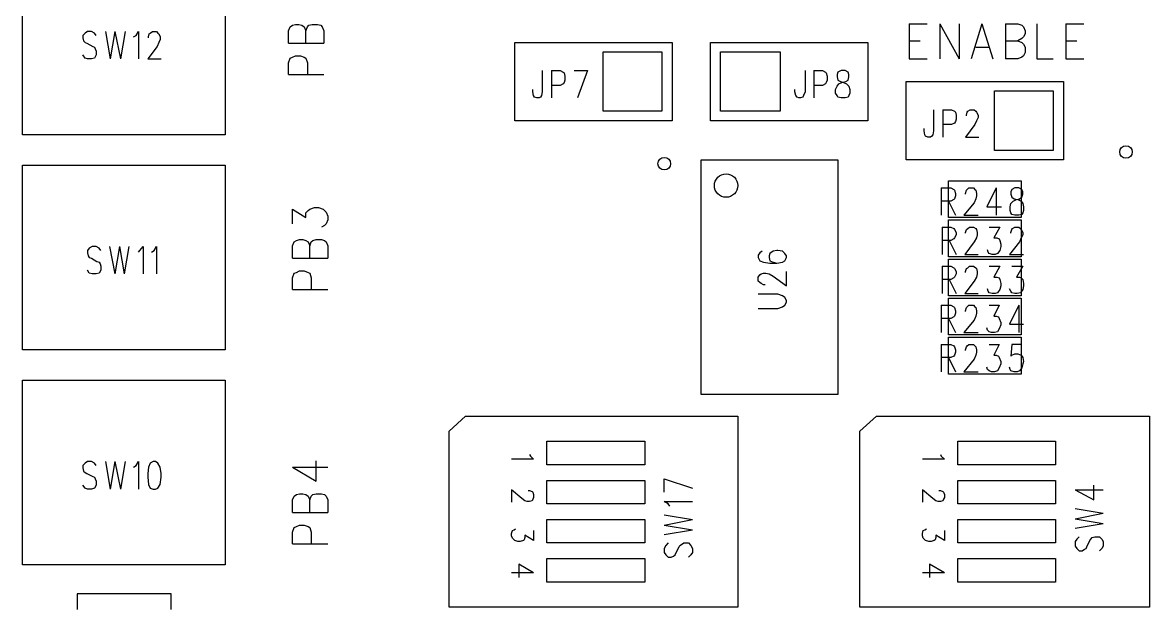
# Model space of a CAD drawing. Extents: x 11.9 to 28.1, y 10.8 to 21.2.
# Drawn here: x 19.993 to 21.433, y 18.391 to 19.142 of the extents above; entities that cross this region are included whole.
import ezdxf

# ---------------------------------------------------------------- set-up
doc = ezdxf.new("R2010")
doc.units = 0
doc.header["$MEASUREMENT"] = 0
doc.layers.add('LAYNR1', color=2, linetype='Continuous')

msp = doc.modelspace()

# ---------------------------------------------------------------- linework, layer by layer
at = {"layer": 'LAYNR1', "color": 7}
for points in [[(19.993, 18.998), (19.993, 19.234)], [(20.252, 19.234), (20.252, 18.998)], [(20.335, 19.136), (20.338, 19.138)], [(20.338, 19.138), (20.342, 19.139)], [(20.342, 19.139), (20.346, 19.139)], [(20.346, 19.139), (20.35, 19.138)], [(20.35, 19.138), (20.353, 19.136)], [(20.357, 19.136), (20.359, 19.138)], [(20.359, 19.138), (20.363, 19.139)], [(20.363, 19.139), (20.37, 19.139)], [(20.37, 19.139), (20.374, 19.138)], [(20.374, 19.138), (20.376, 19.136)], [(21.126, 19.14), (21.126, 19.095)], [(21.126, 19.14), (21.149, 19.14)], [(21.165, 19.14), (21.165, 19.095)], [(21.165, 19.14), (21.19, 19.095)], [(21.19, 19.14), (21.19, 19.095)], [(21.219, 19.14), (21.205, 19.095)], [(21.219, 19.14), (21.233, 19.095)], [(21.249, 19.14), (21.249, 19.095)], [(21.249, 19.14), (21.265, 19.14), (21.27, 19.138), (21.272, 19.136), (21.274, 19.131), (21.274, 19.127), (21.272, 19.123), (21.27, 19.121), (21.265, 19.118)], [(21.289, 19.14), (21.289, 19.095)], [(21.326, 19.14), (21.326, 19.095)], [(21.326, 19.14), (21.349, 19.14)], [(20.087, 19.125), (20.085, 19.128), (20.081, 19.13), (20.076, 19.13), (20.073, 19.128), (20.07, 19.125), (20.07, 19.122), (20.071, 19.118), (20.073, 19.116), (20.075, 19.115), (20.083, 19.111), (20.085, 19.11), (20.086, 19.108), (20.087, 19.105), (20.087, 19.1), (20.085, 19.096), (20.081, 19.095), (20.076, 19.095), (20.073, 19.096), (20.07, 19.1)], [(20.099, 19.13), (20.105, 19.095)], [(20.111, 19.13), (20.105, 19.095)], [(20.111, 19.13), (20.118, 19.095)], [(20.124, 19.13), (20.118, 19.095)], [(20.135, 19.123), (20.138, 19.125), (20.141, 19.13), (20.141, 19.095)], [(20.154, 19.122), (20.154, 19.123), (20.155, 19.127), (20.156, 19.128), (20.159, 19.13), (20.164, 19.13), (20.166, 19.128), (20.167, 19.127), (20.169, 19.123), (20.169, 19.12), (20.167, 19.116), (20.165, 19.111), (20.153, 19.095), (20.17, 19.095)], [(20.333, 19.131), (20.335, 19.136)], [(20.333, 19.115), (20.333, 19.131)], [(20.353, 19.136), (20.355, 19.131)], [(20.355, 19.131), (20.357, 19.136)], [(20.355, 19.115), (20.355, 19.131)], [(20.376, 19.136), (20.378, 19.131)], [(20.378, 19.131), (20.378, 19.115)], [(20.333, 19.115), (20.378, 19.115)], [(20.622, 19.016), (20.622, 19.116)], [(20.622, 19.116), (20.823, 19.116)], [(20.823, 19.116), (20.823, 19.016)], [(20.872, 19.116), (21.073, 19.116)], [(20.872, 19.016), (20.872, 19.116)], [(21.073, 19.116), (21.073, 19.016)], [(21.126, 19.118), (21.14, 19.118)], [(21.211, 19.11), (21.228, 19.11)], [(21.249, 19.118), (21.265, 19.118), (21.27, 19.116), (21.272, 19.114), (21.274, 19.11), (21.274, 19.103), (21.272, 19.099), (21.27, 19.097), (21.265, 19.095)], [(21.326, 19.118), (21.34, 19.118)], [(20.333, 19.09), (20.335, 19.096)], [(20.335, 19.096), (20.338, 19.097)], [(20.338, 19.097), (20.342, 19.099)], [(20.342, 19.099), (20.348, 19.099)], [(20.348, 19.099), (20.353, 19.097)], [(20.353, 19.097), (20.355, 19.096)], [(20.355, 19.096), (20.357, 19.09)], [(20.735, 19.028), (20.735, 19.104)], [(20.735, 19.104), (20.81, 19.104)], [(20.81, 19.104), (20.81, 19.028)], [(20.885, 19.104), (20.961, 19.104)], [(20.885, 19.028), (20.885, 19.104)], [(20.961, 19.104), (20.961, 19.028)], [(21.126, 19.095), (21.149, 19.095)], [(21.265, 19.095), (21.249, 19.095)], [(21.289, 19.095), (21.31, 19.095)], [(21.326, 19.095), (21.349, 19.095)], [(20.333, 19.075), (20.333, 19.09)], [(20.357, 19.09), (20.357, 19.075)], [(20.333, 19.075), (20.378, 19.075)], [(20.657, 19.08), (20.657, 19.053), (20.656, 19.048), (20.655, 19.046), (20.653, 19.045), (20.65, 19.045), (20.647, 19.046), (20.646, 19.048), (20.645, 19.053), (20.645, 19.056)], [(20.669, 19.08), (20.669, 19.045)], [(20.669, 19.08), (20.68, 19.08), (20.684, 19.078), (20.685, 19.077), (20.686, 19.073), (20.686, 19.068), (20.685, 19.065), (20.684, 19.063), (20.68, 19.061), (20.669, 19.061)], [(20.698, 19.08), (20.715, 19.08)], [(20.715, 19.08), (20.702, 19.045)], [(20.993, 19.08), (20.993, 19.053), (20.991, 19.048), (20.99, 19.046), (20.987, 19.045), (20.985, 19.045), (20.983, 19.046), (20.981, 19.048), (20.98, 19.053), (20.98, 19.056)], [(21.004, 19.08), (21.004, 19.045)], [(21.004, 19.08), (21.015, 19.08), (21.019, 19.078), (21.02, 19.077), (21.021, 19.073), (21.021, 19.068), (21.02, 19.065), (21.019, 19.063), (21.015, 19.061), (21.004, 19.061)], [(21.122, 18.966), (21.122, 19.066)], [(21.122, 19.066), (21.323, 19.066)], [(21.323, 19.066), (21.323, 18.966)], [(21.235, 18.978), (21.235, 19.054)], [(21.235, 19.054), (21.31, 19.054)], [(21.31, 19.054), (21.31, 18.978)], [(20.81, 19.028), (20.735, 19.028)], [(20.961, 19.028), (20.885, 19.028)], [(21.157, 19.03), (21.157, 19.003), (21.156, 18.998), (21.155, 18.996), (21.153, 18.995), (21.15, 18.995), (21.147, 18.996), (21.146, 18.998), (21.145, 19.003), (21.145, 19.006)], [(21.169, 19.03), (21.169, 18.995)], [(21.169, 19.03), (21.18, 19.03), (21.184, 19.028), (21.185, 19.027), (21.186, 19.023), (21.186, 19.018), (21.185, 19.015), (21.184, 19.013), (21.18, 19.011), (21.169, 19.011)], [(21.199, 19.022), (21.199, 19.023), (21.2, 19.027), (21.201, 19.028), (21.204, 19.03), (21.209, 19.03), (21.211, 19.028), (21.212, 19.027), (21.214, 19.023), (21.214, 19.02), (21.212, 19.016), (21.21, 19.011), (21.198, 18.995), (21.215, 18.995)], [(20.823, 19.016), (20.622, 19.016)], [(21.073, 19.016), (20.872, 19.016)], [(20.252, 18.998), (19.993, 18.998)], [(20.86, 18.666), (20.86, 18.966)], [(20.86, 18.966), (21.035, 18.966)], [(21.035, 18.966), (21.035, 18.666)], [(21.323, 18.966), (21.122, 18.966)], [(21.31, 18.978), (21.235, 18.978)], [(19.993, 18.723), (19.993, 18.959)], [(19.993, 18.959), (20.252, 18.959)], [(20.252, 18.959), (20.252, 18.723)], [(21.176, 18.892), (21.176, 18.939)], [(21.176, 18.939), (21.269, 18.939)], [(21.269, 18.939), (21.269, 18.892)], [(21.167, 18.93), (21.167, 18.895)], [(21.167, 18.93), (21.179, 18.93), (21.183, 18.928), (21.184, 18.927), (21.185, 18.923), (21.185, 18.92), (21.184, 18.916), (21.183, 18.915), (21.179, 18.913), (21.167, 18.913)], [(21.198, 18.922), (21.198, 18.923), (21.199, 18.927), (21.2, 18.928), (21.202, 18.93), (21.208, 18.93), (21.21, 18.928), (21.211, 18.927), (21.212, 18.923), (21.212, 18.92), (21.211, 18.916), (21.209, 18.911), (21.196, 18.895), (21.214, 18.895)], [(21.237, 18.93), (21.225, 18.906), (21.244, 18.906)], [(21.237, 18.93), (21.237, 18.895)], [(21.176, 18.913), (21.185, 18.895)], [(20.338, 18.884), (20.338, 18.903)], [(20.338, 18.903), (20.355, 18.892)], [(20.355, 18.898), (20.358, 18.901)], [(20.355, 18.892), (20.355, 18.898)], [(20.358, 18.901), (20.36, 18.903)], [(20.36, 18.903), (20.366, 18.905)], [(20.366, 18.905), (20.371, 18.905)], [(20.371, 18.905), (20.377, 18.903)], [(20.377, 18.903), (20.381, 18.899)], [(20.381, 18.899), (20.383, 18.894)], [(20.383, 18.894), (20.383, 18.889)], [(20.379, 18.882), (20.375, 18.88)], [(20.381, 18.884), (20.379, 18.882)], [(20.383, 18.889), (20.381, 18.884)], [(21.168, 18.88), (21.168, 18.845)], [(21.168, 18.88), (21.179, 18.88)], [(21.269, 18.892), (21.176, 18.892)], [(21.176, 18.889), (21.269, 18.889)], [(21.176, 18.842), (21.176, 18.889)], [(21.179, 18.88), (21.183, 18.878)], [(21.201, 18.878), (21.203, 18.88)], [(21.203, 18.88), (21.208, 18.88)], [(21.208, 18.88), (21.211, 18.878)], [(21.228, 18.88), (21.242, 18.88)], [(21.242, 18.88), (21.234, 18.866)], [(21.258, 18.878), (21.261, 18.88)], [(21.261, 18.88), (21.266, 18.88)], [(21.266, 18.88), (21.268, 18.878)], [(21.269, 18.889), (21.269, 18.842)], [(21.183, 18.865), (21.179, 18.863)], [(21.183, 18.878), (21.184, 18.877)], [(21.184, 18.866), (21.183, 18.865)], [(21.184, 18.877), (21.186, 18.873)], [(21.186, 18.87), (21.184, 18.866)], [(21.186, 18.873), (21.186, 18.87)], [(21.198, 18.873), (21.199, 18.877)], [(21.198, 18.872), (21.198, 18.873)], [(21.199, 18.877), (21.201, 18.878)], [(21.212, 18.866), (21.209, 18.861)], [(21.211, 18.878), (21.212, 18.877)], [(21.212, 18.877), (21.213, 18.873)], [(21.213, 18.87), (21.212, 18.866)], [(21.213, 18.873), (21.213, 18.87)], [(21.234, 18.866), (21.238, 18.866)], [(21.238, 18.866), (21.241, 18.865)], [(21.241, 18.865), (21.242, 18.863)], [(21.256, 18.873), (21.257, 18.877)], [(21.256, 18.872), (21.256, 18.873)], [(21.257, 18.877), (21.258, 18.878)], [(21.269, 18.866), (21.267, 18.861)], [(21.268, 18.878), (21.269, 18.877)], [(21.269, 18.877), (21.271, 18.873)], [(21.271, 18.87), (21.269, 18.866)], [(21.271, 18.873), (21.271, 18.87)], [(20.078, 18.853), (20.076, 18.85)], [(20.076, 18.85), (20.076, 18.847)], [(20.082, 18.855), (20.078, 18.853)], [(20.087, 18.855), (20.082, 18.855)], [(20.091, 18.853), (20.087, 18.855)], [(20.093, 18.85), (20.091, 18.853)], [(20.104, 18.855), (20.111, 18.82)], [(20.117, 18.855), (20.111, 18.82)], [(20.117, 18.855), (20.123, 18.82)], [(20.129, 18.855), (20.123, 18.82)], [(20.141, 18.848), (20.143, 18.85)], [(20.143, 18.85), (20.147, 18.855)], [(20.147, 18.855), (20.147, 18.82)], [(20.158, 18.848), (20.161, 18.85)], [(20.161, 18.85), (20.164, 18.855)], [(20.164, 18.855), (20.164, 18.82)], [(20.338, 18.856), (20.34, 18.861)], [(20.338, 18.84), (20.338, 18.856)], [(20.34, 18.861), (20.343, 18.863)], [(20.343, 18.863), (20.347, 18.864)], [(20.347, 18.864), (20.351, 18.864)], [(20.351, 18.864), (20.355, 18.863)], [(20.355, 18.863), (20.358, 18.861)], [(20.358, 18.861), (20.36, 18.856)], [(20.36, 18.856), (20.362, 18.861)], [(20.36, 18.84), (20.36, 18.856)], [(20.362, 18.861), (20.364, 18.863)], [(20.364, 18.863), (20.368, 18.864)], [(20.368, 18.864), (20.375, 18.864)], [(20.375, 18.864), (20.379, 18.863)], [(20.379, 18.863), (20.381, 18.861)], [(20.381, 18.861), (20.383, 18.856)], [(20.383, 18.856), (20.383, 18.84)], [(20.938, 18.849), (20.935, 18.847), (20.933, 18.844), (20.933, 18.841), (20.935, 18.837), (20.94, 18.835), (20.948, 18.834), (20.957, 18.834), (20.964, 18.835), (20.967, 18.837), (20.969, 18.841), (20.969, 18.843), (20.967, 18.846), (20.964, 18.849), (20.958, 18.85), (20.957, 18.85), (20.952, 18.849), (20.948, 18.846), (20.947, 18.843), (20.947, 18.841), (20.948, 18.837), (20.952, 18.835), (20.957, 18.834)], [(21.179, 18.863), (21.168, 18.863)], [(21.177, 18.863), (21.186, 18.845)], [(21.209, 18.861), (21.197, 18.845)], [(21.227, 18.848), (21.226, 18.851)], [(21.242, 18.85), (21.239, 18.846)], [(21.242, 18.863), (21.243, 18.858)], [(21.243, 18.855), (21.242, 18.85)], [(21.243, 18.858), (21.243, 18.855)], [(21.267, 18.861), (21.254, 18.845)], [(20.076, 18.847), (20.077, 18.843)], [(20.077, 18.843), (20.078, 18.841)], [(20.078, 18.841), (20.081, 18.84)], [(20.081, 18.84), (20.088, 18.836)], [(20.088, 18.836), (20.091, 18.835)], [(20.338, 18.84), (20.383, 18.84)], [(21.269, 18.842), (21.176, 18.842)], [(21.176, 18.839), (21.269, 18.839)], [(21.176, 18.792), (21.176, 18.839)], [(21.197, 18.845), (21.214, 18.845)], [(21.228, 18.846), (21.227, 18.848)], [(21.232, 18.845), (21.228, 18.846)], [(21.236, 18.845), (21.232, 18.845)], [(21.239, 18.846), (21.236, 18.845)], [(21.254, 18.845), (21.272, 18.845)], [(21.269, 18.839), (21.269, 18.792)], [(20.078, 18.821), (20.076, 18.825)], [(20.082, 18.82), (20.078, 18.821)], [(20.091, 18.821), (20.087, 18.82)], [(20.091, 18.835), (20.092, 18.833)], [(20.093, 18.825), (20.091, 18.821)], [(20.092, 18.833), (20.093, 18.83)], [(20.093, 18.83), (20.093, 18.825)], [(20.338, 18.815), (20.34, 18.821)], [(20.34, 18.821), (20.343, 18.822)], [(20.343, 18.822), (20.347, 18.824)], [(20.347, 18.824), (20.353, 18.824)], [(20.353, 18.824), (20.358, 18.822)], [(20.358, 18.822), (20.36, 18.821)], [(20.36, 18.821), (20.362, 18.815)], [(20.942, 18.806), (20.94, 18.806), (20.937, 18.808), (20.935, 18.809), (20.933, 18.811), (20.933, 18.816), (20.935, 18.819), (20.937, 18.82), (20.94, 18.821), (20.943, 18.821), (20.947, 18.82), (20.952, 18.817), (20.969, 18.805), (20.969, 18.823)], [(21.168, 18.83), (21.168, 18.795)], [(21.168, 18.83), (21.179, 18.83)], [(21.179, 18.83), (21.183, 18.828)], [(21.183, 18.828), (21.184, 18.827)], [(21.184, 18.827), (21.186, 18.823)], [(21.186, 18.823), (21.186, 18.82)], [(21.198, 18.823), (21.199, 18.827)], [(21.198, 18.822), (21.198, 18.823)], [(21.199, 18.827), (21.201, 18.828)], [(21.201, 18.828), (21.203, 18.83)], [(21.203, 18.83), (21.208, 18.83)], [(21.208, 18.83), (21.211, 18.828)], [(21.211, 18.828), (21.212, 18.827)], [(21.212, 18.827), (21.213, 18.823)], [(21.213, 18.823), (21.213, 18.82)], [(21.228, 18.83), (21.242, 18.83)], [(21.242, 18.83), (21.234, 18.816)], [(21.257, 18.83), (21.271, 18.83)], [(21.271, 18.83), (21.263, 18.816)], [(20.087, 18.82), (20.082, 18.82)], [(20.338, 18.8), (20.338, 18.815)], [(20.362, 18.815), (20.362, 18.8)], [(21.179, 18.813), (21.168, 18.813)], [(21.177, 18.813), (21.186, 18.795)], [(21.183, 18.815), (21.179, 18.813)], [(21.184, 18.816), (21.183, 18.815)], [(21.186, 18.82), (21.184, 18.816)], [(21.209, 18.811), (21.197, 18.795)], [(21.212, 18.816), (21.209, 18.811)], [(21.213, 18.82), (21.212, 18.816)], [(21.234, 18.816), (21.238, 18.816)], [(21.238, 18.816), (21.241, 18.815)], [(21.241, 18.815), (21.242, 18.813)], [(21.242, 18.813), (21.243, 18.808)], [(21.243, 18.808), (21.243, 18.805)], [(21.263, 18.816), (21.267, 18.816)], [(21.267, 18.816), (21.269, 18.815)], [(21.269, 18.815), (21.271, 18.813)], [(21.271, 18.813), (21.272, 18.808)], [(21.272, 18.808), (21.272, 18.805)], [(20.338, 18.8), (20.383, 18.8)], [(20.933, 18.776), (20.958, 18.776), (20.964, 18.778), (20.967, 18.78), (20.969, 18.784), (20.969, 18.786), (20.967, 18.79), (20.964, 18.792), (20.958, 18.794), (20.933, 18.794)], [(21.197, 18.795), (21.214, 18.795)], [(21.227, 18.798), (21.226, 18.801)], [(21.228, 18.796), (21.227, 18.798)], [(21.232, 18.795), (21.228, 18.796)], [(21.236, 18.795), (21.232, 18.795)], [(21.239, 18.796), (21.236, 18.795)], [(21.242, 18.8), (21.239, 18.796)], [(21.243, 18.805), (21.242, 18.8)], [(21.256, 18.798), (21.254, 18.801)], [(21.257, 18.796), (21.256, 18.798)], [(21.261, 18.795), (21.257, 18.796)], [(21.264, 18.795), (21.261, 18.795)], [(21.268, 18.796), (21.264, 18.795)], [(21.271, 18.8), (21.268, 18.796)], [(21.272, 18.805), (21.271, 18.8)], [(21.167, 18.78), (21.167, 18.745)], [(21.167, 18.78), (21.179, 18.78), (21.183, 18.778), (21.184, 18.777), (21.185, 18.773), (21.185, 18.77), (21.184, 18.766), (21.183, 18.765), (21.179, 18.763), (21.167, 18.763)], [(21.269, 18.792), (21.176, 18.792)], [(21.176, 18.789), (21.269, 18.789)], [(21.176, 18.742), (21.176, 18.789)], [(21.198, 18.772), (21.198, 18.773), (21.199, 18.777), (21.2, 18.778), (21.202, 18.78), (21.208, 18.78), (21.21, 18.778), (21.211, 18.777), (21.212, 18.773), (21.212, 18.77), (21.211, 18.766), (21.209, 18.761), (21.196, 18.745), (21.214, 18.745)], [(21.228, 18.78), (21.241, 18.78), (21.234, 18.766), (21.237, 18.766), (21.24, 18.765), (21.241, 18.763), (21.243, 18.758), (21.243, 18.755), (21.241, 18.75), (21.239, 18.746), (21.235, 18.745), (21.231, 18.745), (21.228, 18.746), (21.226, 18.748), (21.225, 18.751)], [(21.266, 18.78), (21.254, 18.756), (21.272, 18.756)], [(21.266, 18.78), (21.266, 18.745)], [(21.269, 18.789), (21.269, 18.742)], [(21.176, 18.763), (21.185, 18.745)], [(21.269, 18.742), (21.176, 18.742)], [(21.176, 18.739), (21.269, 18.739)], [(21.176, 18.692), (21.176, 18.739)], [(21.269, 18.739), (21.269, 18.692)], [(20.252, 18.723), (19.993, 18.723)], [(21.167, 18.73), (21.167, 18.695)], [(21.167, 18.73), (21.179, 18.73), (21.183, 18.728), (21.184, 18.727), (21.185, 18.723), (21.185, 18.72), (21.184, 18.716), (21.183, 18.715), (21.179, 18.713), (21.167, 18.713)], [(21.198, 18.722), (21.198, 18.723), (21.199, 18.727), (21.2, 18.728), (21.202, 18.73), (21.208, 18.73), (21.21, 18.728), (21.211, 18.727), (21.212, 18.723), (21.212, 18.72), (21.211, 18.716), (21.209, 18.711), (21.196, 18.695), (21.214, 18.695)], [(21.228, 18.73), (21.241, 18.73), (21.234, 18.716), (21.237, 18.716), (21.24, 18.715), (21.241, 18.713), (21.243, 18.708), (21.243, 18.705), (21.241, 18.7), (21.239, 18.696), (21.235, 18.695), (21.231, 18.695), (21.228, 18.696), (21.226, 18.698), (21.225, 18.701)], [(21.27, 18.73), (21.257, 18.73), (21.256, 18.715), (21.257, 18.716), (21.261, 18.718), (21.265, 18.718), (21.269, 18.716), (21.271, 18.713), (21.272, 18.708), (21.271, 18.705), (21.27, 18.7), (21.267, 18.696), (21.264, 18.695), (21.26, 18.695), (21.256, 18.696), (21.255, 18.698), (21.254, 18.701)], [(21.176, 18.713), (21.185, 18.695)], [(21.269, 18.692), (21.176, 18.692)], [(19.993, 18.448), (19.993, 18.684)], [(19.993, 18.684), (20.252, 18.684)], [(20.252, 18.684), (20.252, 18.448)], [(21.035, 18.666), (20.86, 18.666)], [(20.538, 18.619), (20.559, 18.638)], [(20.559, 18.638), (20.907, 18.638)], [(20.907, 18.638), (20.907, 18.394)], [(21.063, 18.619), (21.084, 18.638)], [(21.084, 18.638), (21.433, 18.638)], [(21.433, 18.638), (21.433, 18.394)], [(20.538, 18.394), (20.538, 18.619)], [(20.663, 18.576), (20.663, 18.606)], [(20.663, 18.606), (20.788, 18.606)], [(20.788, 18.606), (20.788, 18.576)], [(21.063, 18.394), (21.063, 18.619)], [(21.188, 18.576), (21.188, 18.606)], [(21.188, 18.606), (21.313, 18.606)], [(21.313, 18.606), (21.313, 18.576)], [(20.087, 18.575), (20.085, 18.578), (20.081, 18.58), (20.076, 18.58), (20.073, 18.578), (20.07, 18.575), (20.07, 18.572), (20.071, 18.568), (20.073, 18.566), (20.075, 18.565), (20.083, 18.561), (20.085, 18.56), (20.086, 18.558), (20.087, 18.555), (20.087, 18.55), (20.085, 18.546), (20.081, 18.545), (20.076, 18.545), (20.073, 18.546), (20.07, 18.55)], [(20.099, 18.58), (20.105, 18.545)], [(20.111, 18.58), (20.105, 18.545)], [(20.111, 18.58), (20.118, 18.545)], [(20.124, 18.58), (20.118, 18.545)], [(20.135, 18.573), (20.138, 18.575), (20.141, 18.58), (20.141, 18.545)], [(20.368, 18.555), (20.368, 18.581)], [(20.641, 18.589), (20.642, 18.587), (20.646, 18.583), (20.618, 18.583)], [(21.166, 18.589), (21.167, 18.587), (21.171, 18.583), (21.143, 18.583)], [(20.338, 18.573), (20.368, 18.555)], [(20.338, 18.573), (20.383, 18.573)], [(20.788, 18.576), (20.663, 18.576)], [(21.313, 18.576), (21.188, 18.576)], [(20.663, 18.526), (20.663, 18.556)], [(20.663, 18.556), (20.788, 18.556)], [(20.788, 18.556), (20.788, 18.526)], [(20.813, 18.558), (20.849, 18.546)], [(20.813, 18.541), (20.813, 18.558)], [(21.188, 18.526), (21.188, 18.556)], [(21.188, 18.556), (21.313, 18.556)], [(21.313, 18.556), (21.313, 18.526)], [(21.338, 18.544), (21.362, 18.531), (21.362, 18.55)], [(20.338, 18.531), (20.34, 18.536)], [(20.34, 18.536), (20.343, 18.538)], [(20.343, 18.538), (20.347, 18.539)], [(20.347, 18.539), (20.351, 18.539)], [(20.351, 18.539), (20.355, 18.538)], [(20.355, 18.538), (20.358, 18.536)], [(20.358, 18.536), (20.36, 18.531)], [(20.36, 18.531), (20.362, 18.536)], [(20.362, 18.536), (20.364, 18.538)], [(20.364, 18.538), (20.368, 18.539)], [(20.368, 18.539), (20.375, 18.539)], [(20.375, 18.539), (20.379, 18.538)], [(20.379, 18.538), (20.381, 18.536)], [(20.381, 18.536), (20.383, 18.531)], [(20.645, 18.532), (20.644, 18.53), (20.641, 18.529), (20.638, 18.529), (20.635, 18.53), (20.631, 18.533), (20.618, 18.544)], [(20.618, 18.544), (20.618, 18.528)], [(20.639, 18.543), (20.641, 18.543), (20.644, 18.542), (20.645, 18.541)], [(20.645, 18.541), (20.646, 18.538), (20.646, 18.534), (20.645, 18.532)], [(21.17, 18.532), (21.169, 18.53), (21.166, 18.529), (21.163, 18.529), (21.16, 18.53), (21.156, 18.533), (21.143, 18.544)], [(21.143, 18.544), (21.143, 18.528)], [(21.164, 18.543), (21.166, 18.543), (21.169, 18.542), (21.17, 18.541)], [(21.17, 18.541), (21.171, 18.538), (21.171, 18.534), (21.17, 18.532)], [(21.338, 18.544), (21.374, 18.544)], [(20.338, 18.515), (20.338, 18.531)], [(20.36, 18.515), (20.36, 18.531)], [(20.383, 18.531), (20.383, 18.515)], [(20.788, 18.526), (20.663, 18.526)], [(20.82, 18.523), (20.818, 18.526), (20.813, 18.529), (20.849, 18.529)], [(21.313, 18.526), (21.188, 18.526)], [(21.338, 18.52), (21.374, 18.514)], [(20.338, 18.515), (20.383, 18.515)], [(20.663, 18.476), (20.663, 18.506)], [(20.663, 18.506), (20.788, 18.506)], [(20.788, 18.506), (20.788, 18.476)], [(20.813, 18.512), (20.849, 18.506)], [(20.813, 18.499), (20.849, 18.506)], [(21.188, 18.476), (21.188, 18.506)], [(21.188, 18.506), (21.313, 18.506)], [(21.313, 18.506), (21.313, 18.476)], [(21.338, 18.507), (21.374, 18.514)], [(21.338, 18.507), (21.374, 18.501)], [(20.338, 18.49), (20.34, 18.496)], [(20.338, 18.475), (20.338, 18.49)], [(20.34, 18.496), (20.343, 18.497)], [(20.343, 18.497), (20.347, 18.499)], [(20.347, 18.499), (20.353, 18.499)], [(20.353, 18.499), (20.358, 18.497)], [(20.358, 18.497), (20.36, 18.496)], [(20.36, 18.496), (20.362, 18.49)], [(20.362, 18.49), (20.362, 18.475)], [(20.619, 18.482), (20.618, 18.485), (20.618, 18.488), (20.619, 18.492), (20.621, 18.493), (20.623, 18.494)], [(20.646, 18.492), (20.646, 18.479), (20.635, 18.486), (20.635, 18.483), (20.634, 18.48)], [(20.813, 18.499), (20.849, 18.493)], [(20.813, 18.487), (20.849, 18.493)], [(21.144, 18.482), (21.143, 18.485), (21.143, 18.488), (21.144, 18.492), (21.146, 18.493), (21.148, 18.494)], [(21.171, 18.492), (21.171, 18.479), (21.16, 18.486), (21.16, 18.483), (21.159, 18.48)], [(21.338, 18.495), (21.374, 18.501)], [(20.634, 18.48), (20.633, 18.479), (20.629, 18.478), (20.626, 18.478), (20.622, 18.479), (20.619, 18.482)], [(20.788, 18.476), (20.663, 18.476)], [(20.818, 18.476), (20.815, 18.473), (20.813, 18.469), (20.813, 18.464), (20.815, 18.461), (20.818, 18.458), (20.822, 18.458), (20.825, 18.459), (20.827, 18.461), (20.828, 18.463), (20.832, 18.471), (20.833, 18.473), (20.835, 18.474), (20.838, 18.476), (20.844, 18.476), (20.847, 18.473), (20.849, 18.469), (20.849, 18.464), (20.847, 18.461), (20.844, 18.458)], [(21.159, 18.48), (21.158, 18.479), (21.154, 18.478), (21.151, 18.478), (21.147, 18.479), (21.144, 18.482)], [(21.313, 18.476), (21.188, 18.476)], [(21.343, 18.484), (21.34, 18.481), (21.338, 18.478), (21.338, 18.472), (21.34, 18.469), (21.343, 18.466), (21.347, 18.466), (21.35, 18.468), (21.352, 18.469), (21.353, 18.471), (21.357, 18.479), (21.358, 18.481), (21.36, 18.483), (21.363, 18.484), (21.369, 18.484), (21.372, 18.481), (21.374, 18.478), (21.374, 18.472), (21.372, 18.469), (21.369, 18.466)], [(20.338, 18.475), (20.383, 18.475)], [(20.252, 18.448), (19.993, 18.448)], [(20.646, 18.438), (20.627, 18.449)], [(20.627, 18.449), (20.627, 18.432)], [(20.663, 18.426), (20.663, 18.456)], [(20.663, 18.456), (20.788, 18.456)], [(20.788, 18.456), (20.788, 18.426)], [(21.171, 18.438), (21.152, 18.449)], [(21.152, 18.449), (21.152, 18.432)], [(21.188, 18.426), (21.188, 18.456)], [(21.188, 18.456), (21.313, 18.456)], [(21.313, 18.456), (21.313, 18.426)], [(20.646, 18.438), (20.618, 18.438)], [(21.171, 18.438), (21.143, 18.438)], [(20.788, 18.426), (20.663, 18.426)], [(21.313, 18.426), (21.188, 18.426)], [(20.183, 18.411), (20.063, 18.411)], [(20.063, 18.411), (20.063, 18.391)], [(20.183, 18.391), (20.183, 18.411)], [(20.907, 18.394), (20.538, 18.394)], [(21.433, 18.394), (21.063, 18.394)]]:
    msp.add_lwpolyline(points, dxfattribs=at)
for points in [[(21.039, 19.08), (21.035, 19.078), (21.034, 19.075), (21.034, 19.072), (21.035, 19.068), (21.038, 19.066), (21.042, 19.065), (21.046, 19.063), (21.049, 19.06), (21.05, 19.056), (21.05, 19.051), (21.049, 19.048), (21.048, 19.046), (21.044, 19.045), (21.039, 19.045), (21.035, 19.046), (21.034, 19.048), (21.032, 19.051), (21.032, 19.056), (21.034, 19.06), (21.036, 19.063), (21.04, 19.065), (21.045, 19.066), (21.048, 19.068), (21.049, 19.072), (21.049, 19.075), (21.048, 19.078), (21.044, 19.08), (21.039, 19.08)], [(21.261, 18.93), (21.257, 18.928), (21.256, 18.925), (21.256, 18.922), (21.257, 18.918), (21.26, 18.916), (21.265, 18.915), (21.269, 18.913), (21.271, 18.91), (21.272, 18.906), (21.272, 18.901), (21.271, 18.898), (21.27, 18.896), (21.266, 18.895), (21.261, 18.895), (21.257, 18.896), (21.256, 18.898), (21.255, 18.901), (21.255, 18.906), (21.256, 18.91), (21.259, 18.913), (21.263, 18.915), (21.267, 18.916), (21.27, 18.918), (21.271, 18.922), (21.271, 18.925), (21.27, 18.928), (21.266, 18.93), (21.261, 18.93)], [(20.16, 18.58), (20.156, 18.578), (20.154, 18.573), (20.153, 18.565), (20.153, 18.56), (20.154, 18.551), (20.156, 18.546), (20.16, 18.545), (20.163, 18.545), (20.166, 18.546), (20.169, 18.551), (20.17, 18.56), (20.17, 18.565), (20.169, 18.573), (20.166, 18.578), (20.163, 18.58), (20.16, 18.58)]]:
    msp.add_lwpolyline(points, close=True, dxfattribs=at)
for centre, radius in [((21.403, 18.976), 0.008), ((20.813, 18.961), 0.008), ((20.892, 18.933), 0.015)]:
    msp.add_circle(centre, radius, dxfattribs=at)

doc.saveas('drawing.dxf')
